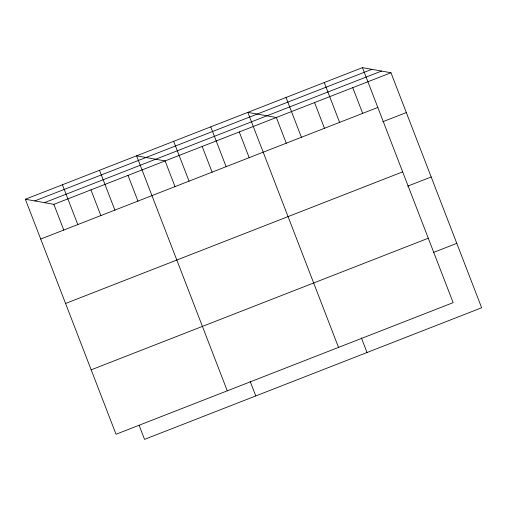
<?xml version="1.0" encoding="UTF-8"?>
<svg xmlns="http://www.w3.org/2000/svg" width="507" height="507" viewBox="0 0 507 507"><rect width="100%" height="100%" fill="white"/><g stroke="black" fill="none" stroke-linecap="round" stroke-linejoin="round"><path stroke-width="0.76" d="M362.454 67.634L453.138 302.654L116.033 434.252L25.35 199.238L362.454 67.634L390.967 72.748L481.65 307.762L144.546 439.366L139.178 425.455M34.761 200.924L371.865 69.32M44.451 202.661L381.556 71.062M25.35 199.238L53.862 204.346L390.967 72.748M40.712 239.05L377.816 107.446M382.817 121.737L406.329 112.56M65.568 303.465L402.672 171.867M407.672 186.151L431.184 176.975M91.178 369.837L428.282 238.233M433.282 252.524L456.794 243.347M352.758 87.66L362.714 113.467M324.252 82.552L339.614 122.364M314.555 102.579L324.512 128.379M286.043 97.464L301.405 137.277M286.303 143.297L276.347 117.491L247.841 112.383L338.524 347.396M361.383 337.865L367.036 352.504M239.266 131.966L249.222 157.772M210.76 126.858L226.122 166.67M202.185 146.441L212.141 172.247M173.679 141.333L189.041 181.145M175.061 186.722L165.105 160.922L136.592 155.807L227.282 390.827M250.141 381.296L255.788 395.935M128.024 175.397L137.98 201.203M99.511 170.282L114.874 210.094M90.943 189.872L100.899 215.678M62.431 184.763L77.793 224.576M53.862 204.346L63.819 230.153"/></g></svg>
